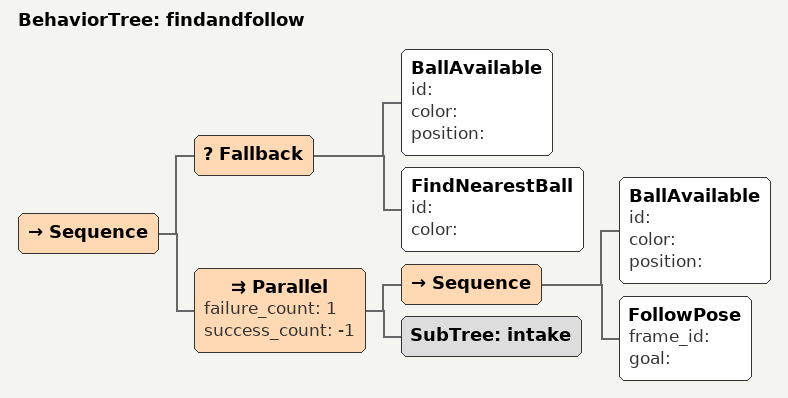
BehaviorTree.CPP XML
<?xml version="1.0" encoding="UTF-8"?>
<root BTCPP_format="4">
  <BehaviorTree ID="findandfollow">
    <Sequence>
      <Fallback>
        <BallAvailable id=""
                       color=""
                       position=""/>
        <FindNearestBall id=""
                         color=""/>
      </Fallback>
      <Parallel failure_count="1"
                success_count="-1">
        <Sequence>
          <BallAvailable id=""
                         color=""
                         position=""/>
          <FollowPose frame_id=""
                      goal=""/>
        </Sequence>
        <SubTree ID="intake"/>
      </Parallel>
    </Sequence>
  </BehaviorTree>

</root>
